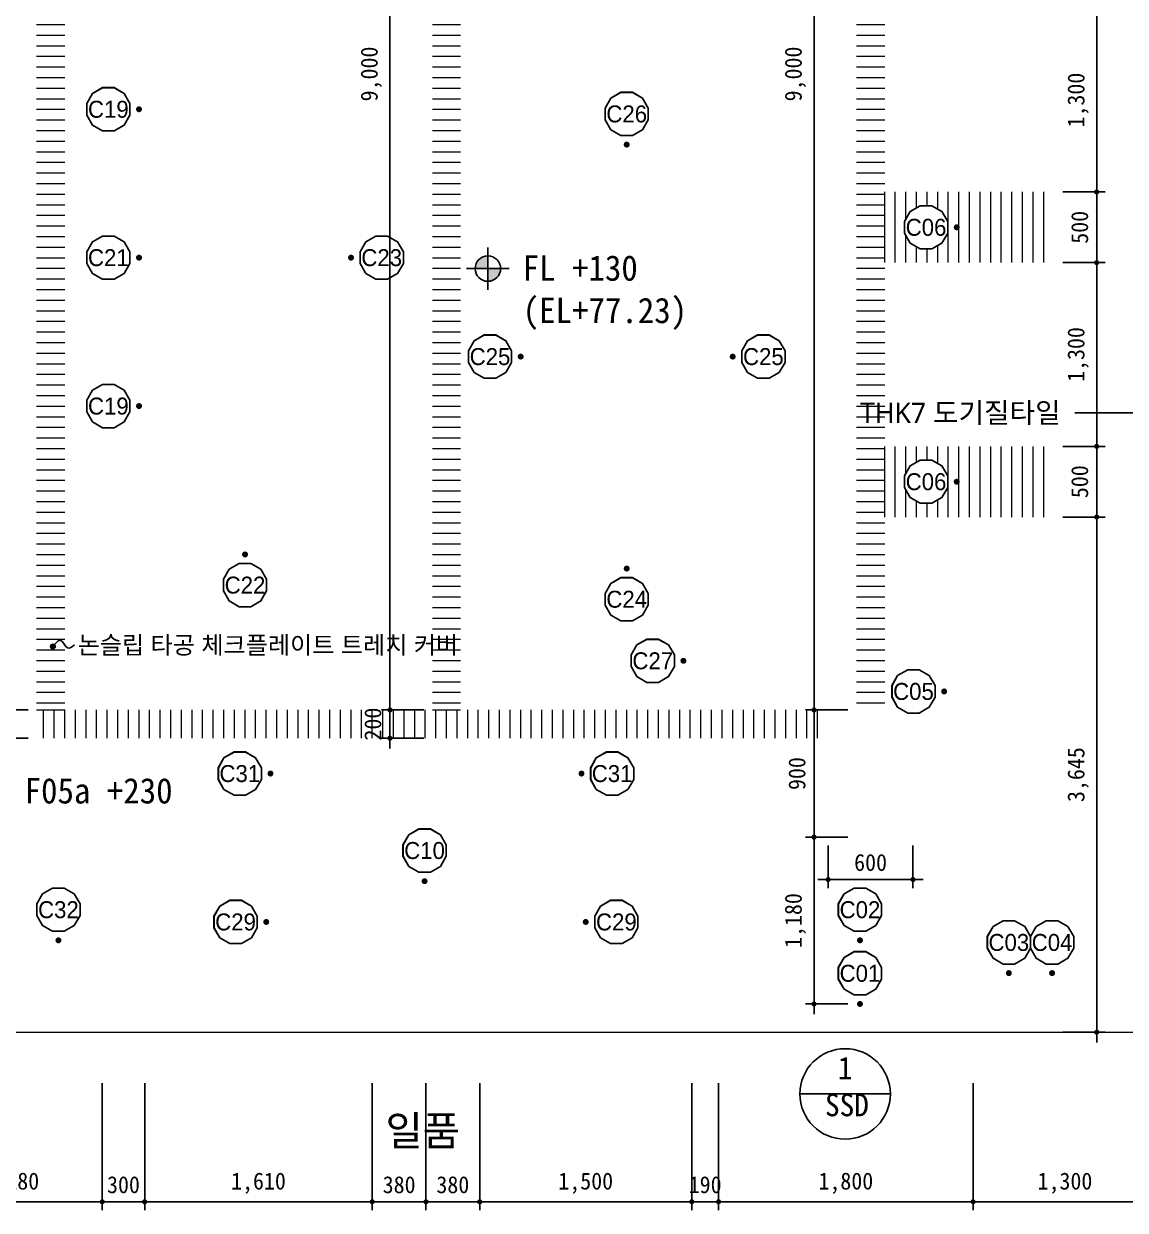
# Model space of a CAD drawing. Header units: millimetres. Extents: x 44458437 to 44690236, y -875268 to -822803.
# Drawn here: x 44480771 to 44488564, y -841993 to -833598 of the extents above; entities that cross this region are included whole.
import ezdxf
from ezdxf.enums import TextEntityAlignment as Align

# ---------------------------------------------------------------- set-up
doc = ezdxf.new("R2010")
doc.units = ezdxf.units.MM
doc.header["$MEASUREMENT"] = 0
doc.linetypes.add('CEN', pattern=[62, 60, -1, 0, -1])
doc.layers.get('0').update_dxf_attribs({"linetype": 'CONTINUOUS'})
for name, color, linetype in [('0~kitchen 1', 30, 'CONTINUOUS'), ('0~Kitchen No', 3, 'CONTINUOUS'), ('0~Kitchen No-1', 3, 'CONTINUOUS'), ('AA-SYMB', 1, 'CONTINUOUS')]:
    doc.layers.add(name, color=color, linetype=linetype)
for name, color, linetype, lineweight in [('A-AXIS-LINE', 1, 'CEN', 15), ('A-DIMS', 7, 'CONTINUOUS', 25), ('A-ELEV-LIN3', 8, 'CONTINUOUS', 18), ('A-MKXS-LEAD', 7, 'CONTINUOUS', 25), ('A-MKXS-TEXT1', 3, 'CONTINUOUS', 25), ('A-MKXX-NAME', 3, 'CONTINUOUS', 25), ('A-MKXX-SYMB', 7, 'CONTINUOUS', 25), ('A-XXXX-SYMB', 7, 'CONTINUOUS', 25), ('A-XXXX-TXT2', 3, 'CONTINUOUS', 25)]:
    doc.layers.add(name, color=color, linetype=linetype, lineweight=lineweight)
doc.styles.add('HY울릉도L', font='H2GTRE.TTF')
doc.styles.add('L', font='H2GTRM.TTF')
doc.styles.add('돋움', font='')
doc.styles.add('돋움체', font='')
doc.styles.add('돋음', font='')
doc.styles.add('맑은 고딕', font='H2GTRE.TTF')
doc.styles.add('맑은고딕', font='malgun.ttf')
doc.styles.get('돋움').set_extended_font_data('DotumChe')
doc.styles.get('돋움체').set_extended_font_data('DotumChe')
doc.styles.get('돋음').set_extended_font_data('Dotum')
doc.dimstyles.new('CDIM', dxfattribs={"dimtxt": 2, "dimasz": 0.6, "dimexe": 1, "dimexo": 1, "dimgap": 1, "dimtad": 1, "dimdec": 0, "dimrnd": 0.5, "dimzin": 0, "dimdsep": 32, "dimlunit": 6, "dimtxsty": 'HY울릉도L', "dimblk1": '_CIDOT', "dimblk2": '_CIDOT', "dimsah": 1, "dimcen": 4.5, "dimclrd": 2, "dimclre": 2, "dimclrt": 7, "dimadec": 0, "dimazin": 0, "dimtfac": 1, "dimtdec": 0, "dimtix": 1, "dimtmove": 2, "dimatfit": 1, "dimldrblk": '_CIDOT', "dimfxl": 1, "dimtolj": 1, "dimtzin": 0, "dimlwd": -1, "dimarcsym": 0})

# ---------------------------------------------------------------- blocks, each defined once
blk = doc.blocks.new('A$C436169CA')
blk.add_wipeout([(98.6, 254), (39.9, 220.1), (6, 161.4), (6, 93.6), (39.9, 34.9), (98.6, 1), (166.4, 1), (225.1, 34.9), (259, 93.6), (259, 161.4), (225.1, 220.1), (166.4, 254)]).dxf.layer = '0~Kitchen No-1'
at = {"layer": '0~Kitchen No-1'}
blk.add_lwpolyline([(98.4, 255), (39.2, 220.8), (5, 161.7), (5, 93.3), (39.2, 34.2), (98.4, 0), (166.7, 0), (225.9, 34.2), (260, 93.3), (260, 161.7), (225.9, 220.8), (166.7, 255)], close=True, dxfattribs=at)
at = {"layer": '0~Kitchen No', "style": 'L'}
blk.add_attdef('A00', text='', height=100, dxfattribs=at).set_placement((132.5, 127.5), align=Align.MIDDLE_CENTER)
blk = doc.blocks.new('_CIDOT')
at = {"color": 0, "linetype": 'ByBlock'}
blk.add_line((2, 0), (-1, 0), dxfattribs=at)
at = {"color": 0, "linetype": 'ByBlock', "const_width": 0.5}
blk.add_lwpolyline([(-0.25, 0, 1), (0.25, 0, 1)], format="xyb", close=True, dxfattribs=at)
blk = doc.blocks.new('*D24')
at = {"layer": 'A-DIMS', "lineweight": -2, "transparency": 16777216}
for p, q in [((44483236.8, -841093.1), (44483236.8, -841993.1)), ((44483616.8, -841093.1), (44483616.8, -841993.1))]:
    blk.add_line(p, q, dxfattribs=at)
at = {"layer": 'A-DIMS', "transparency": 16777216}
blk.add_line((44483580.8, -841933.1), (44483272.8, -841933.1), dxfattribs=at)
at = {"layer": 'A-DIMS', "transparency": 16777216, "xscale": 36, "yscale": 36, "zscale": 36, "rotation": 180}
blk.add_blockref('_CIDOT', (44483236.8, -841933.1), dxfattribs=at)
at = {"layer": 'A-DIMS', "transparency": 16777216, "xscale": 36, "yscale": 36, "zscale": 36}
blk.add_blockref('_CIDOT', (44483616.8, -841933.1), dxfattribs=at)
at = {"layer": 'A-DIMS', "color": 3, "transparency": 16777216, "insert": (44483426.8, -841813), "char_height": 120, "attachment_point": 5, "style": '돋움체'}
blk.add_mtext('\\A1;380', dxfattribs=at)
blk = doc.blocks.new('*D25')
at = {"layer": 'A-DIMS', "lineweight": -2, "transparency": 16777216}
for p, q in [((44483996.8, -841093.1), (44483996.8, -841993.1)), ((44485496.8, -841093.1), (44485496.8, -841993.1))]:
    blk.add_line(p, q, dxfattribs=at)
at = {"layer": 'A-DIMS', "transparency": 16777216}
blk.add_line((44484032.8, -841933.1), (44485460.8, -841933.1), dxfattribs=at)
at = {"layer": 'A-DIMS', "transparency": 16777216, "xscale": 36, "yscale": 36, "zscale": 36, "rotation": 180}
blk.add_blockref('_CIDOT', (44483996.8, -841933.1), dxfattribs=at)
at = {"layer": 'A-DIMS', "transparency": 16777216, "xscale": 36, "yscale": 36, "zscale": 36}
blk.add_blockref('_CIDOT', (44485496.8, -841933.1), dxfattribs=at)
at = {"layer": 'A-DIMS', "color": 3, "transparency": 16777216, "insert": (44484746.8, -841801.7), "char_height": 120, "attachment_point": 5, "style": '돋움체'}
blk.add_mtext('\\A1;1,500', dxfattribs=at)
blk = doc.blocks.new('*D26')
at = {"layer": 'A-DIMS', "lineweight": -2, "transparency": 16777216}
for p, q in [((44481626.8, -841093.1), (44481626.8, -841993.1)), ((44483236.8, -841093.1), (44483236.8, -841993.1))]:
    blk.add_line(p, q, dxfattribs=at)
at = {"layer": 'A-DIMS', "transparency": 16777216}
blk.add_line((44483200.8, -841933.1), (44481662.8, -841933.1), dxfattribs=at)
at = {"layer": 'A-DIMS', "transparency": 16777216, "xscale": 36, "yscale": 36, "zscale": 36, "rotation": 180}
blk.add_blockref('_CIDOT', (44481626.8, -841933.1), dxfattribs=at)
at = {"layer": 'A-DIMS', "transparency": 16777216, "xscale": 36, "yscale": 36, "zscale": 36}
blk.add_blockref('_CIDOT', (44483236.8, -841933.1), dxfattribs=at)
at = {"layer": 'A-DIMS', "color": 3, "transparency": 16777216, "insert": (44482431.8, -841801.7), "char_height": 120, "attachment_point": 5, "style": '돋움체'}
blk.add_mtext('\\A1;1,610', dxfattribs=at)
blk = doc.blocks.new('*D29')
at = {"layer": 'A-DIMS', "lineweight": -2, "transparency": 16777216}
for p, q in [((44485496.8, -841093.1), (44485496.8, -841993.1)), ((44485686.8, -841093.1), (44485686.8, -841993.1))]:
    blk.add_line(p, q, dxfattribs=at)
at = {"layer": 'A-DIMS', "transparency": 16777216}
for p, q in [((44485460.8, -841933.1), (44485424.8, -841933.1)), ((44485686.8, -841933.1), (44485496.8, -841933.1)), ((44485722.8, -841933.1), (44485758.8, -841933.1))]:
    blk.add_line(p, q, dxfattribs=at)
at = {"layer": 'A-DIMS', "transparency": 16777216, "xscale": 36, "yscale": 36, "zscale": 36}
blk.add_blockref('_CIDOT', (44485496.8, -841933.1), dxfattribs=at)
at = {"layer": 'A-DIMS', "transparency": 16777216, "xscale": 36, "yscale": 36, "zscale": 36, "rotation": 180}
blk.add_blockref('_CIDOT', (44485686.8, -841933.1), dxfattribs=at)
at = {"layer": 'A-DIMS', "color": 3, "transparency": 16777216, "insert": (44485591.8, -841813), "char_height": 120, "attachment_point": 5, "style": '돋움체'}
blk.add_mtext('\\A1;190', dxfattribs=at)
blk = doc.blocks.new('*D30')
at = {"layer": 'A-DIMS', "lineweight": -2, "transparency": 16777216}
for p, q in [((44485686.8, -841093.1), (44485686.8, -841993.1)), ((44487486.8, -841093.1), (44487486.8, -841993.1))]:
    blk.add_line(p, q, dxfattribs=at)
at = {"layer": 'A-DIMS', "transparency": 16777216}
blk.add_line((44485722.8, -841933.1), (44487450.8, -841933.1), dxfattribs=at)
at = {"layer": 'A-DIMS', "transparency": 16777216, "xscale": 36, "yscale": 36, "zscale": 36, "rotation": 180}
blk.add_blockref('_CIDOT', (44485686.8, -841933.1), dxfattribs=at)
at = {"layer": 'A-DIMS', "transparency": 16777216, "xscale": 36, "yscale": 36, "zscale": 36}
blk.add_blockref('_CIDOT', (44487486.8, -841933.1), dxfattribs=at)
at = {"layer": 'A-DIMS', "color": 3, "transparency": 16777216, "insert": (44486586.8, -841801.7), "char_height": 120, "attachment_point": 5, "style": '돋움체'}
blk.add_mtext('\\A1;1,800', dxfattribs=at)
blk = doc.blocks.new('*D31')
at = {"layer": 'A-DIMS', "lineweight": -2, "transparency": 16777216}
for p, q in [((44487486.8, -841093.1), (44487486.8, -841993.1)), ((44488786.8, -841093.1), (44488786.8, -841993.1))]:
    blk.add_line(p, q, dxfattribs=at)
at = {"layer": 'A-DIMS', "transparency": 16777216}
blk.add_line((44488750.8, -841933.1), (44487522.8, -841933.1), dxfattribs=at)
at = {"layer": 'A-DIMS', "transparency": 16777216, "xscale": 36, "yscale": 36, "zscale": 36, "rotation": 180}
blk.add_blockref('_CIDOT', (44487486.8, -841933.1), dxfattribs=at)
at = {"layer": 'A-DIMS', "transparency": 16777216, "xscale": 36, "yscale": 36, "zscale": 36}
blk.add_blockref('_CIDOT', (44488786.8, -841933.1), dxfattribs=at)
at = {"layer": 'A-DIMS', "color": 3, "transparency": 16777216, "insert": (44488136.8, -841801.7), "char_height": 120, "attachment_point": 5, "style": '돋움체'}
blk.add_mtext('\\A1;1,300', dxfattribs=at)
blk = doc.blocks.new('*D33')
at = {"layer": 'A-DIMS', "lineweight": -2, "transparency": 16777216}
for p, q in [((44481326.8, -841093.1), (44481326.8, -841993.1)), ((44481626.8, -841093.1), (44481626.8, -841993.1))]:
    blk.add_line(p, q, dxfattribs=at)
at = {"layer": 'A-DIMS', "transparency": 16777216}
for p, q in [((44481290.8, -841933.1), (44481254.8, -841933.1)), ((44481326.8, -841933.1), (44481626.8, -841933.1)), ((44481662.8, -841933.1), (44481698.8, -841933.1))]:
    blk.add_line(p, q, dxfattribs=at)
at = {"layer": 'A-DIMS', "transparency": 16777216, "xscale": 36, "yscale": 36, "zscale": 36}
blk.add_blockref('_CIDOT', (44481326.8, -841933.1), dxfattribs=at)
at = {"layer": 'A-DIMS', "transparency": 16777216, "xscale": 36, "yscale": 36, "zscale": 36, "rotation": 180}
blk.add_blockref('_CIDOT', (44481626.8, -841933.1), dxfattribs=at)
at = {"layer": 'A-DIMS', "color": 3, "transparency": 16777216, "insert": (44481476.8, -841813), "char_height": 120, "attachment_point": 5, "style": '돋움체'}
blk.add_mtext('\\A1;300', dxfattribs=at)
blk = doc.blocks.new('*D34')
at = {"layer": 'A-DIMS', "lineweight": -2, "transparency": 16777216}
for p, q in [((44480046.8, -841093.1), (44480046.8, -841993.1)), ((44481326.8, -841093.1), (44481326.8, -841993.1))]:
    blk.add_line(p, q, dxfattribs=at)
at = {"layer": 'A-DIMS', "transparency": 16777216}
blk.add_line((44481290.8, -841933.1), (44480082.8, -841933.1), dxfattribs=at)
at = {"layer": 'A-DIMS', "transparency": 16777216, "xscale": 36, "yscale": 36, "zscale": 36, "rotation": 180}
blk.add_blockref('_CIDOT', (44480046.8, -841933.1), dxfattribs=at)
at = {"layer": 'A-DIMS', "transparency": 16777216, "xscale": 36, "yscale": 36, "zscale": 36}
blk.add_blockref('_CIDOT', (44481326.8, -841933.1), dxfattribs=at)
at = {"layer": 'A-DIMS', "color": 3, "transparency": 16777216, "insert": (44480686.8, -841801.7), "char_height": 120, "attachment_point": 5, "style": '돋움체'}
blk.add_mtext('\\A1;1,280', dxfattribs=at)
blk = doc.blocks.new('*D43')
at = {"layer": 'A-DIMS', "lineweight": -2, "transparency": 16777216}
for p, q in [((44483616.8, -841093.1), (44483616.8, -841993.1)), ((44483996.8, -841093.1), (44483996.8, -841993.1))]:
    blk.add_line(p, q, dxfattribs=at)
at = {"layer": 'A-DIMS', "transparency": 16777216}
blk.add_line((44483652.8, -841933.1), (44483960.8, -841933.1), dxfattribs=at)
at = {"layer": 'A-DIMS', "transparency": 16777216, "xscale": 36, "yscale": 36, "zscale": 36, "rotation": 180}
blk.add_blockref('_CIDOT', (44483616.8, -841933.1), dxfattribs=at)
at = {"layer": 'A-DIMS', "transparency": 16777216, "xscale": 36, "yscale": 36, "zscale": 36}
blk.add_blockref('_CIDOT', (44483996.8, -841933.1), dxfattribs=at)
at = {"layer": 'A-DIMS', "color": 3, "transparency": 16777216, "insert": (44483806.8, -841813), "char_height": 120, "attachment_point": 5, "style": '돋움체'}
blk.add_mtext('\\A1;380', dxfattribs=at)
blk = doc.blocks.new('*D57')
at = {"layer": 'A-DIMS', "lineweight": -2, "transparency": 16777216}
for p, q in [((44483601.8, -829453.1), (44483301.8, -829453.1)), ((44483601.8, -838453.1), (44483301.8, -838453.1))]:
    blk.add_line(p, q, dxfattribs=at)
at = {"layer": 'A-DIMS', "transparency": 16777216}
blk.add_line((44483361.8, -838417.1), (44483361.8, -829489.1), dxfattribs=at)
at = {"layer": 'A-DIMS', "transparency": 16777216, "xscale": 36, "yscale": 36, "zscale": 36}
for p, rotation in [((44483361.8, -829453.1), 90), ((44483361.8, -838453.1), 270)]:
    blk.add_blockref('_CIDOT', p, dxfattribs=dict(at, rotation=rotation))
at = {"layer": 'A-DIMS', "color": 3, "transparency": 16777216, "insert": (44483230.3, -833953.1), "char_height": 120, "attachment_point": 5, "rotation": 90, "style": '돋움체'}
blk.add_mtext('\\A1;9,000', dxfattribs=at)
blk = doc.blocks.new('*D58')
at = {"layer": 'A-DIMS', "transparency": 16777216}
for p, q in [((44483361.8, -838417.1), (44483361.8, -838381.1)), ((44483361.8, -838453.1), (44483361.8, -838653.1)), ((44483361.8, -838689.1), (44483361.8, -838725.1))]:
    blk.add_line(p, q, dxfattribs=at)
at = {"layer": 'A-DIMS', "lineweight": -2, "transparency": 16777216}
for p, q in [((44483601.8, -838453.1), (44483301.8, -838453.1)), ((44483601.8, -838653.1), (44483301.8, -838653.1))]:
    blk.add_line(p, q, dxfattribs=at)
at = {"layer": 'A-DIMS', "transparency": 16777216, "xscale": 36, "yscale": 36, "zscale": 36}
for p, rotation in [((44483361.8, -838453.1), 270), ((44483361.8, -838653.1), 90)]:
    blk.add_blockref('_CIDOT', p, dxfattribs=dict(at, rotation=rotation))
at = {"layer": 'A-DIMS', "color": 3, "transparency": 16777216, "insert": (44483241.7, -838553.1), "char_height": 120, "attachment_point": 5, "rotation": 90, "style": '돋움체'}
blk.add_mtext('\\A1;200', dxfattribs=at)
blk = doc.blocks.new('*D59')
at = {"layer": 'A-DIMS', "lineweight": -2, "transparency": 16777216}
for p, q in [((44480801.8, -829453.1), (44480501.8, -829453.1)), ((44480801.8, -838453.1), (44480501.8, -838453.1))]:
    blk.add_line(p, q, dxfattribs=at)
at = {"layer": 'A-DIMS', "transparency": 16777216}
blk.add_line((44480561.8, -838417.1), (44480561.8, -829489.1), dxfattribs=at)
at = {"layer": 'A-DIMS', "transparency": 16777216, "xscale": 36, "yscale": 36, "zscale": 36}
for p, rotation in [((44480561.8, -829453.1), 90), ((44480561.8, -838453.1), 270)]:
    blk.add_blockref('_CIDOT', p, dxfattribs=dict(at, rotation=rotation))
at = {"layer": 'A-DIMS', "color": 3, "transparency": 16777216, "insert": (44480430.3, -833953.1), "char_height": 120, "attachment_point": 5, "rotation": 90, "style": '돋움체'}
blk.add_mtext('\\A1;9,000', dxfattribs=at)
blk = doc.blocks.new('*D60')
at = {"layer": 'A-DIMS', "lineweight": -2, "transparency": 16777216}
for p, q in [((44486601.8, -829453.1), (44486301.8, -829453.1)), ((44486601.8, -838453.1), (44486301.8, -838453.1))]:
    blk.add_line(p, q, dxfattribs=at)
at = {"layer": 'A-DIMS', "transparency": 16777216}
blk.add_line((44486361.8, -838417.1), (44486361.8, -829489.1), dxfattribs=at)
at = {"layer": 'A-DIMS', "transparency": 16777216, "xscale": 36, "yscale": 36, "zscale": 36}
for p, rotation in [((44486361.8, -829453.1), 90), ((44486361.8, -838453.1), 270)]:
    blk.add_blockref('_CIDOT', p, dxfattribs=dict(at, rotation=rotation))
at = {"layer": 'A-DIMS', "color": 3, "transparency": 16777216, "insert": (44486230.3, -833953.1), "char_height": 120, "attachment_point": 5, "rotation": 90, "style": '돋움체'}
blk.add_mtext('\\A1;9,000', dxfattribs=at)
blk = doc.blocks.new('*D61')
at = {"layer": 'A-DIMS', "transparency": 16777216}
for p, q in [((44480561.8, -838417.1), (44480561.8, -838381.1)), ((44480561.8, -838453.1), (44480561.8, -838653.1)), ((44480561.8, -838689.1), (44480561.8, -838725.1))]:
    blk.add_line(p, q, dxfattribs=at)
at = {"layer": 'A-DIMS', "lineweight": -2, "transparency": 16777216}
for p, q in [((44480801.8, -838453.1), (44480501.8, -838453.1)), ((44480801.8, -838653.1), (44480501.8, -838653.1))]:
    blk.add_line(p, q, dxfattribs=at)
at = {"layer": 'A-DIMS', "transparency": 16777216, "xscale": 36, "yscale": 36, "zscale": 36}
for p, rotation in [((44480561.8, -838453.1), 270), ((44480561.8, -838653.1), 90)]:
    blk.add_blockref('_CIDOT', p, dxfattribs=dict(at, rotation=rotation))
at = {"layer": 'A-DIMS', "color": 3, "transparency": 16777216, "insert": (44480441.7, -838553.1), "char_height": 120, "attachment_point": 5, "rotation": 90, "style": '돋움체'}
blk.add_mtext('\\A1;200', dxfattribs=at)
blk = doc.blocks.new('*D62')
at = {"layer": 'A-DIMS', "lineweight": -2, "transparency": 16777216}
for p, q in [((44486601.8, -838453.1), (44486301.8, -838453.1)), ((44486601.8, -839353.1), (44486301.8, -839353.1))]:
    blk.add_line(p, q, dxfattribs=at)
at = {"layer": 'A-DIMS', "transparency": 16777216}
blk.add_line((44486361.8, -838489.1), (44486361.8, -839317.1), dxfattribs=at)
at = {"layer": 'A-DIMS', "transparency": 16777216, "xscale": 36, "yscale": 36, "zscale": 36}
for p, rotation in [((44486361.8, -838453.1), 90), ((44486361.8, -839353.1), 270)]:
    blk.add_blockref('_CIDOT', p, dxfattribs=dict(at, rotation=rotation))
at = {"layer": 'A-DIMS', "color": 3, "transparency": 16777216, "insert": (44486241.7, -838903.1), "char_height": 120, "attachment_point": 5, "rotation": 90, "style": '돋움체'}
blk.add_mtext('\\A1;900', dxfattribs=at)
blk = doc.blocks.new('*D63')
at = {"layer": 'A-DIMS', "lineweight": -2, "transparency": 16777216}
for p, q in [((44486461.8, -839413.1), (44486461.8, -839713.1)), ((44487061.8, -839413.1), (44487061.8, -839713.1))]:
    blk.add_line(p, q, dxfattribs=at)
at = {"layer": 'A-DIMS', "transparency": 16777216}
blk.add_line((44486497.8, -839653.1), (44487025.8, -839653.1), dxfattribs=at)
at = {"layer": 'A-DIMS', "transparency": 16777216, "xscale": 36, "yscale": 36, "zscale": 36, "rotation": 180}
blk.add_blockref('_CIDOT', (44486461.8, -839653.1), dxfattribs=at)
at = {"layer": 'A-DIMS', "transparency": 16777216, "xscale": 36, "yscale": 36, "zscale": 36}
blk.add_blockref('_CIDOT', (44487061.8, -839653.1), dxfattribs=at)
at = {"layer": 'A-DIMS', "color": 3, "transparency": 16777216, "insert": (44486761.8, -839533), "char_height": 120, "attachment_point": 5, "style": '돋움체'}
blk.add_mtext('\\A1;600', dxfattribs=at)
blk = doc.blocks.new('*D69')
at = {"layer": 'A-DIMS', "lineweight": -2, "transparency": 16777216}
for p, q in [((44486601.8, -839353.1), (44486301.8, -839353.1)), ((44486601.8, -840533.1), (44486301.8, -840533.1))]:
    blk.add_line(p, q, dxfattribs=at)
at = {"layer": 'A-DIMS', "transparency": 16777216}
blk.add_line((44486361.8, -840497.1), (44486361.8, -839389.1), dxfattribs=at)
at = {"layer": 'A-DIMS', "transparency": 16777216, "xscale": 36, "yscale": 36, "zscale": 36}
for p, rotation in [((44486361.8, -839353.1), 90), ((44486361.8, -840533.1), 270)]:
    blk.add_blockref('_CIDOT', p, dxfattribs=dict(at, rotation=rotation))
at = {"layer": 'A-DIMS', "color": 3, "transparency": 16777216, "insert": (44486230.3, -839943.1), "char_height": 120, "attachment_point": 5, "rotation": 90, "style": '돋움체'}
blk.add_mtext('\\A1;1,180', dxfattribs=at)
blk = doc.blocks.new('*D71')
at = {"layer": 'A-DIMS', "lineweight": -2, "transparency": 16777216}
for p, q in [((44488121.8, -836588), (44488421.8, -836588)), ((44488121.8, -837088), (44488421.8, -837088))]:
    blk.add_line(p, q, dxfattribs=at)
at = {"layer": 'A-DIMS', "transparency": 16777216}
blk.add_line((44488361.8, -837052), (44488361.8, -836624), dxfattribs=at)
at = {"layer": 'A-DIMS', "transparency": 16777216, "xscale": 36, "yscale": 36, "zscale": 36}
for p, rotation in [((44488361.8, -836588), 90), ((44488361.8, -837088), 270)]:
    blk.add_blockref('_CIDOT', p, dxfattribs=dict(at, rotation=rotation))
at = {"layer": 'A-DIMS', "color": 3, "transparency": 16777216, "insert": (44488241.7, -836838), "char_height": 120, "attachment_point": 5, "rotation": 90, "style": '돋움체'}
blk.add_mtext('\\A1;500', dxfattribs=at)
blk = doc.blocks.new('*D72')
at = {"layer": 'A-DIMS', "lineweight": -2, "transparency": 16777216}
for p, q in [((44488121.8, -835288), (44488421.8, -835288)), ((44488121.8, -836588), (44488421.8, -836588))]:
    blk.add_line(p, q, dxfattribs=at)
at = {"layer": 'A-DIMS', "transparency": 16777216}
blk.add_line((44488361.8, -835324), (44488361.8, -836552), dxfattribs=at)
at = {"layer": 'A-DIMS', "transparency": 16777216, "xscale": 36, "yscale": 36, "zscale": 36}
for p, rotation in [((44488361.8, -835288), 90), ((44488361.8, -836588), 270)]:
    blk.add_blockref('_CIDOT', p, dxfattribs=dict(at, rotation=rotation))
at = {"layer": 'A-DIMS', "color": 3, "transparency": 16777216, "insert": (44488230.3, -835938), "char_height": 120, "attachment_point": 5, "rotation": 90, "style": '돋움체'}
blk.add_mtext('\\A1;1,300', dxfattribs=at)
blk = doc.blocks.new('*D73')
at = {"layer": 'A-DIMS', "lineweight": -2, "transparency": 16777216}
for p, q in [((44488121.8, -834788), (44488421.8, -834788)), ((44488121.8, -835288), (44488421.8, -835288))]:
    blk.add_line(p, q, dxfattribs=at)
at = {"layer": 'A-DIMS', "transparency": 16777216}
blk.add_line((44488361.8, -835252), (44488361.8, -834824), dxfattribs=at)
at = {"layer": 'A-DIMS', "transparency": 16777216, "xscale": 36, "yscale": 36, "zscale": 36}
for p, rotation in [((44488361.8, -834788), 90), ((44488361.8, -835288), 270)]:
    blk.add_blockref('_CIDOT', p, dxfattribs=dict(at, rotation=rotation))
at = {"layer": 'A-DIMS', "color": 3, "transparency": 16777216, "insert": (44488241.7, -835038), "char_height": 120, "attachment_point": 5, "rotation": 90, "style": '돋움체'}
blk.add_mtext('\\A1;500', dxfattribs=at)
blk = doc.blocks.new('*D74')
at = {"layer": 'A-DIMS', "lineweight": -2, "transparency": 16777216}
for p, q in [((44488121.8, -833488), (44488421.8, -833488)), ((44488121.8, -834788), (44488421.8, -834788))]:
    blk.add_line(p, q, dxfattribs=at)
at = {"layer": 'A-DIMS', "transparency": 16777216}
blk.add_line((44488361.8, -833524), (44488361.8, -834752), dxfattribs=at)
at = {"layer": 'A-DIMS', "transparency": 16777216, "xscale": 36, "yscale": 36, "zscale": 36}
for p, rotation in [((44488361.8, -833488), 90), ((44488361.8, -834788), 270)]:
    blk.add_blockref('_CIDOT', p, dxfattribs=dict(at, rotation=rotation))
at = {"layer": 'A-DIMS', "color": 3, "transparency": 16777216, "insert": (44488230.3, -834138), "char_height": 120, "attachment_point": 5, "rotation": 90, "style": '돋움체'}
blk.add_mtext('\\A1;1,300', dxfattribs=at)
blk = doc.blocks.new('*D79')
at = {"layer": 'A-DIMS', "lineweight": -2, "transparency": 16777216}
for p, q in [((44488121.8, -837088), (44488421.8, -837088)), ((44488121.8, -840733.1), (44488421.8, -840733.1))]:
    blk.add_line(p, q, dxfattribs=at)
at = {"layer": 'A-DIMS', "transparency": 16777216}
blk.add_line((44488361.8, -837124), (44488361.8, -840697.1), dxfattribs=at)
at = {"layer": 'A-DIMS', "transparency": 16777216, "xscale": 36, "yscale": 36, "zscale": 36}
for p, rotation in [((44488361.8, -837088), 90), ((44488361.8, -840733.1), 270)]:
    blk.add_blockref('_CIDOT', p, dxfattribs=dict(at, rotation=rotation))
at = {"layer": 'A-DIMS', "color": 3, "transparency": 16777216, "insert": (44488230.3, -838910.5), "char_height": 120, "attachment_point": 5, "rotation": 90, "style": '돋움체'}
blk.add_mtext('\\A1;3,645', dxfattribs=at)
blk = doc.blocks.new('WINSYMBOL-flat-1')
at = {"layer": 'AA-SYMB', "color": 3}
blk.add_line((-1440, 0), (1440, 0), dxfattribs=at)
blk.add_circle((0, 0), 1440, dxfattribs=at)
at = {"layer": 'AA-SYMB', "style": '돋음'}
blk.add_attdef('0', text='', height=720, dxfattribs=at).set_placement((0, 246), align=Align.CENTER)
at = {"layer": 'AA-SYMB', "style": '돋음', "width": 0.95}
blk.add_attdef('FSD', text='', height=720, dxfattribs=at).set_placement((59, -927), align=Align.CENTER)

msp = doc.modelspace()

# ---------------------------------------------------------------- hatches: boundary and pattern name
at = {"layer": 'A-ELEV-LIN3'}
h = msp.add_hatch(dxfattribs=at)
h.set_pattern_fill('ANSI31', color=256, scale=600, angle=315)
h.set_pattern_definition([(0, (44480861.77, -838253.124), (2e-14, 75), [])])
h.paths.add_polyline_path([(44481061.8, -829453.1), (44480861.8, -829453.1), (44480861.8, -838453.1), (44481061.8, -838453.1)])
h = msp.add_hatch(dxfattribs=at)
h.set_pattern_fill('ANSI31', color=256, scale=600, angle=315)
h.set_pattern_definition([(0, (44483661.77, -838253.124), (2e-14, 75), [])])
h.paths.add_polyline_path([(44483861.8, -829453.1), (44483661.8, -829453.1), (44483661.8, -838453.1), (44483861.8, -838453.1)])
h = msp.add_hatch(dxfattribs=at)
h.set_pattern_fill('ANSI31', color=256, scale=600, angle=315)
h.set_pattern_definition([(0, (44486661.77, -838253.124), (2e-14, 75), [])])
h.paths.add_polyline_path([(44486861.8, -829453.1), (44486661.8, -829453.1), (44486661.8, -838453.1), (44486861.8, -838453.1)])
h = msp.add_hatch(dxfattribs=at)
h.set_pattern_fill('ANSI31', color=256, scale=600, angle=225)
h.set_pattern_definition([(270, (45295061.77, 43628519.08), (75, -4e-14), [])])
h.paths.add_polyline_path([(44488061.8, -834788), (44488061.8, -835288), (44486861.8, -835288), (44486861.8, -834788)])
h = msp.add_hatch(dxfattribs=at)
h.set_pattern_fill('ANSI31', color=256, scale=600, angle=225)
h.set_pattern_definition([(270, (45295061.77, 43626719.08), (75, -4e-14), [])])
h.paths.add_polyline_path([(44488061.8, -836588), (44488061.8, -837088), (44486861.8, -837088), (44486861.8, -836588)])
h = msp.add_hatch(dxfattribs=at)
h.set_pattern_fill('ANSI31', color=256, scale=600, angle=45)
h.set_pattern_definition([(90, (44483761.77, -835354.6), (-75, 1e-14), [])])
h.paths.add_polyline_path([(44486461.8, -838653.1), (44480861.8, -838653.1), (44480861.8, -838453.1), (44486461.8, -838453.1)])
at = {"layer": 'A-MKXX-SYMB'}
h = msp.add_hatch(color=256, dxfattribs=at)
h.dxf.hatch_style = 1
edge = h.paths.add_edge_path()
edge.add_arc((44480977.4, -838004.9), 16.7, 0, 360)
at = {"layer": 'A-XXXX-SYMB'}
h = msp.add_hatch(color=256, dxfattribs=at)
h.paths.add_polyline_path([(44484054.6, -835240.1, 0.414214), (44483964.6, -835330.1), (44484054.6, -835330.1)])
h.paths.add_polyline_path([(44484144.6, -835330.1), (44484054.6, -835330.1), (44484054.6, -835420.1, 0.414214)])

# ---------------------------------------------------------------- linework, layer by layer
at = {"layer": '0~Kitchen No-1'}
for points in [[(44481576.3, -834202.7, 0, 0, 0), (44481576.3, -834202.7, 21, 21, 1), (44481597.2, -834202.7, 21, 21, 1), (44481576.3, -834202.7, 0.000419, 0.000419, 0), (44481522.9, -834202.7, 0.000419, 0.000419, 0)], [(44485036.8, -834442.2, 0, 0, 0), (44485036.8, -834442.2, 21, 21, 1), (44485036.8, -834463.2, 21, 21, 1), (44485036.8, -834442.2, 0.000419, 0.000419, 0), (44485036.8, -834388.8, 0.000419, 0.000419, 0)], [(44487360.7, -835038, 0, 0, 0), (44487360.7, -835038, 21, 21, 1), (44487381.6, -835038, 21, 21, 1), (44487360.7, -835038, 0.000419, 0.000419, 0), (44487307.3, -835038, 0.000419, 0.000419, 0)], [(44481576.3, -835252.7, 0, 0, 0), (44481576.3, -835252.7, 21, 21, 1), (44481597.2, -835252.7, 21, 21, 1), (44481576.3, -835252.7, 0.000419, 0.000419, 0), (44481522.9, -835252.7, 0.000419, 0.000419, 0)], [(44483097.2, -835252.7, 0, 0, 0), (44483097.2, -835252.7, 21, 21, 1), (44483076.3, -835252.7, 21, 21, 1), (44483097.2, -835252.7, 0.000419, 0.000419, 0), (44483150.6, -835252.7, 0.000419, 0.000419, 0)], [(44484276.3, -835952.7, 0, 0, 0), (44484276.3, -835952.7, 21, 21, 1), (44484297.2, -835952.7, 21, 21, 1), (44484276.3, -835952.7, 0.000419, 0.000419, 0), (44484222.9, -835952.7, 0.000419, 0.000419, 0)], [(44485797.2, -835952.7, 0, 0, 0), (44485797.2, -835952.7, 21, 21, 1), (44485776.3, -835952.7, 21, 21, 1), (44485797.2, -835952.7, 0.000419, 0.000419, 0), (44485850.6, -835952.7, 0.000419, 0.000419, 0)], [(44481576.3, -836302.7, 0, 0, 0), (44481576.3, -836302.7, 21, 21, 1), (44481597.2, -836302.7, 21, 21, 1), (44481576.3, -836302.7, 0.000419, 0.000419, 0), (44481522.9, -836302.7, 0.000419, 0.000419, 0)], [(44487360.7, -836838, 0, 0, 0), (44487360.7, -836838, 21, 21, 1), (44487381.6, -836838, 21, 21, 1), (44487360.7, -836838, 0.000419, 0.000419, 0), (44487307.3, -836838, 0.000419, 0.000419, 0)], [(44482336.8, -837363.2, 0, 0, 0), (44482336.8, -837363.2, 21, 21, -1), (44482336.8, -837342.2, 21, 21, -1), (44482336.8, -837363.2, 0.000419, 0.000419, 0), (44482336.8, -837416.6, 0.000419, 0.000419, 0)], [(44485036.8, -837463.2, 0, 0, 0), (44485036.8, -837463.2, 21, 21, 1), (44485036.8, -837442.2, 21, 21, 1), (44485036.8, -837463.2, 0.000419, 0.000419, 0), (44485036.8, -837516.6, 0.000419, 0.000419, 0)], [(44485427.6, -838105.2, 0, 0, 0), (44485427.6, -838105.2, 21, 21, 1), (44485448.5, -838105.2, 21, 21, 1), (44485427.6, -838105.2, 0.000419, 0.000419, 0), (44485374.2, -838105.2, 0.000419, 0.000419, 0)], [(44487271.7, -838322, 0, 0, 0), (44487271.7, -838322, 21, 21, 1), (44487292.7, -838322, 21, 21, 1), (44487271.7, -838322, 0.000419, 0.000419, 0), (44487218.3, -838322, 0.000419, 0.000419, 0)], [(44482506.3, -838903.1, 0, 0, 0), (44482506.3, -838903.1, 21, 21, 1), (44482527.2, -838903.1, 21, 21, 1), (44482506.3, -838903.1, 0.000419, 0.000419, 0), (44482452.9, -838903.1, 0.000419, 0.000419, 0)], [(44484727.2, -838903.1, 0, 0, 0), (44484727.2, -838903.1, 21, 21, 1), (44484706.3, -838903.1, 21, 21, 1), (44484727.2, -838903.1, 0.000419, 0.000419, 0), (44484780.6, -838903.1, 0.000419, 0.000419, 0)], [(44483606.7, -839654, 0, 0, 0), (44483606.7, -839654, 21, 21, 1), (44483606.7, -839675, 21, 21, 1), (44483606.7, -839654, 0.000419, 0.000419, 0), (44483606.7, -839600.6, 0.000419, 0.000419, 0)], [(44482476.3, -839953.1, 0, 0, 0), (44482476.3, -839953.1, 21, 21, 1), (44482497.2, -839953.1, 21, 21, 1), (44482476.3, -839953.1, 0.000419, 0.000419, 0), (44482422.9, -839953.1, 0.000419, 0.000419, 0)], [(44484757.2, -839953.1, 0, 0, 0), (44484757.2, -839953.1, 21, 21, 1), (44484736.3, -839953.1, 21, 21, 1), (44484757.2, -839953.1, 0.000419, 0.000419, 0), (44484810.6, -839953.1, 0.000419, 0.000419, 0)], [(44481016.8, -840072.6, 0, 0, 0), (44481016.8, -840072.6, 21, 21, 1), (44481016.8, -840093.6, 21, 21, 1), (44481016.8, -840072.6, 0.000419, 0.000419, 0), (44481016.8, -840019.3, 0.000419, 0.000419, 0)], [(44486686.8, -840072.6, 0, 0, 0), (44486686.8, -840072.6, 21, 21, 1), (44486686.8, -840093.6, 21, 21, 1), (44486686.8, -840072.6, 0.000419, 0.000419, 0), (44486686.8, -840019.3, 0.000419, 0.000419, 0)], [(44487740.1, -840304.4, 0, 0, 0), (44487740.1, -840304.4, 21, 21, 1), (44487740.1, -840325.4, 21, 21, 1), (44487740.1, -840304.4, 0.000419, 0.000419, 0), (44487740.1, -840251, 0.000419, 0.000419, 0)], [(44488045.8, -840304.4, 0, 0, 0), (44488045.8, -840304.4, 21, 21, 1), (44488045.8, -840325.4, 21, 21, 1), (44488045.8, -840304.4, 0.000419, 0.000419, 0), (44488045.8, -840251, 0.000419, 0.000419, 0)], [(44486686.8, -840522.6, 0, 0, 0), (44486686.8, -840522.6, 21, 21, 1), (44486686.8, -840543.6, 21, 21, 1), (44486686.8, -840522.6, 0.000419, 0.000419, 0), (44486686.8, -840469.3, 0.000419, 0.000419, 0)]]:
    msp.add_lwpolyline(points, format="xyseb", dxfattribs=at)
at = {"layer": 'A-AXIS-LINE'}
msp.add_line((44464166.8, -840733.1), (44488686.8, -840733.1), dxfattribs=at)
at = {"layer": 'A-ELEV-LIN3'}
for p, q in [((44480861.8, -838453.1), (44481061.8, -838453.1)), ((44483661.8, -838453.1), (44483861.8, -838453.1))]:
    msp.add_line(p, q, dxfattribs=at)
at = {"layer": 'A-MKXS-LEAD'}
msp.add_line((44488656.8, -836350), (44488206.8, -836350), dxfattribs=at)
at = {"layer": 'A-MKXX-SYMB'}
msp.add_circle((44480977.4, -838004.9), 16.7, dxfattribs=at)
msp.add_spline([(44480977.4, -838004.9), (44481034.3, -837960.8), (44481081.6, -838013.9), (44481130.9, -837993.3)], degree=3, dxfattribs=at)
at = {"layer": 'A-XXXX-SYMB'}
for p, q in [((44484054.6, -835180.1), (44484054.6, -835480.1)), ((44483904.6, -835330.1), (44484204.6, -835330.1))]:
    msp.add_line(p, q, dxfattribs=at)
msp.add_circle((44484054.6, -835330.1), 90, dxfattribs=at)

# ---------------------------------------------------------------- block references
ref = msp.add_blockref('WINSYMBOL-flat-1', (44486581.8, -841170), dxfattribs=dict(xscale=0.2222221985968038, yscale=0.2222221985968038, zscale=0.2222221985968038))
ref.add_attrib('0', '1', dxfattribs={"layer": 'AA-SYMB', "color": 3, "height": 160, "style": '돋움'}).set_placement((44486581.8, -841115.3), align=Align.BOTTOM_CENTER)
ref.add_attrib('FSD', 'SSD', dxfattribs={"layer": 'AA-SYMB', "color": 3, "height": 160, "style": '돋움'}).set_placement((44486594.8, -841376), align=Align.BOTTOM_CENTER)

# ---------------------------------------------------------------- texts
at = {"layer": 'A-MKXS-TEXT1', "style": '맑은고딕'}
msp.add_text('THK7 도기질타일', height=144, dxfattribs=at).set_placement((44488106.8, -836350), align=Align.MIDDLE_RIGHT)
at = {"layer": 'A-MKXX-NAME', "style": '맑은 고딕'}
msp.add_text('논슬립 타공 체크플레이트 트레치 커버', height=125, dxfattribs=at).set_placement((44481152.9, -837993.9), align=Align.MIDDLE_LEFT)
at = {"layer": 'A-MKXX-NAME', "style": '맑은고딕'}
msp.add_text('일품', height=210, dxfattribs=at).set_placement((44483593.8, -841430.3), align=Align.MIDDLE_CENTER)
at = {"layer": 'A-XXXX-TXT2', "style": '돋움체'}
for s, p in [('FL +130', (44484300.9, -835325.9)), ('(EL+77.23)', (44484300.9, -835625.9)), ('F05a +230', (44480777.5, -839024.7))]:
    msp.add_text(s, height=180, dxfattribs=at).set_placement(p, align=Align.MIDDLE_LEFT)

# ---------------------------------------------------------------- dimensions: what is measured, and where the dimension line sits
at = {"layer": 'A-DIMS'}
for base, p1, p2, angle, picture, middle in [((44480561.8, -829453.1), (44480861.8, -838453.1), (44480861.8, -829453.1), 90, '*D59', (44480430.3, -833953.1)), ((44488361.8, -834788), (44488061.8, -833488), (44488061.8, -834788), 270, '*D74', (44488230.3, -834138)), ((44488361.8, -834788), (44488061.8, -835288), (44488061.8, -834788), 90, '*D73', (44488241.7, -835038)), ((44488361.8, -836588), (44488061.8, -835288), (44488061.8, -836588), 270, '*D72', (44488230.3, -835938)), ((44488361.8, -836588), (44488061.8, -837088), (44488061.8, -836588), 90, '*D71', (44488241.7, -836838)), ((44480561.8, -838653.1), (44480861.8, -838453.1), (44480861.8, -838653.1), 270, '*D61', (44480441.7, -838553.1)), ((44483361.8, -838653.1), (44483661.8, -838453.1), (44483661.8, -838653.1), 270, '*D58', (44483241.7, -838553.1)), ((44486361.8, -839353.1), (44486661.8, -838453.1), (44486661.8, -839353.1), 270, '*D62', (44486241.7, -838903.1)), ((44480046.8, -841933.1), (44481326.8, -841033.1), (44480046.8, -841033.1), 180, '*D34', (44480686.8, -841801.7)), ((44481626.8, -841933.1), (44483236.8, -841033.1), (44481626.8, -841033.1), 180, '*D26', (44482431.8, -841801.7)), ((44483236.8, -841933.1), (44483616.8, -841033.1), (44483236.8, -841033.1), 180, '*D24', (44483426.8, -841813)), ((44485496.8, -841933.1), (44485686.8, -841033.1), (44485496.8, -841033.1), 180, '*D29', (44485591.8, -841813)), ((44487486.8, -841933.1), (44488786.8, -841033.1), (44487486.8, -841033.1), 180, '*D31', (44488136.8, -841801.7))]:
    dim = msp.add_linear_dim(base=base, p1=p1, p2=p2, angle=angle, dimstyle='CDIM', override={"dimscale": 60, "dimtxsty": '돋움체', "dimclrd": 256, "dimclre": 256, "dimclrt": 3}, dxfattribs=at)
    dim.commit()
    dim.dimension.update_dxf_attribs({"geometry": picture, "text_midpoint": middle})
for base, p1, p2, picture, middle in [((44481626.8, -841933.1), (44481326.8, -841033.1), (44481626.8, -841033.1), '*D33', (44481476.8, -841813)), ((44483996.8, -841933.1), (44483616.8, -841033.1), (44483996.8, -841033.1), '*D43', (44483806.8, -841813)), ((44485496.8, -841933.1), (44483996.8, -841033.1), (44485496.8, -841033.1), '*D25', (44484746.8, -841801.7)), ((44487486.8, -841933.1), (44485686.8, -841033.1), (44487486.8, -841033.1), '*D30', (44486586.8, -841801.7))]:
    dim = msp.add_linear_dim(base=base, p1=p1, p2=p2, dimstyle='CDIM', override={"dimscale": 60, "dimtxsty": '돋움체', "dimclrd": 256, "dimclre": 256, "dimclrt": 3}, dxfattribs=at)
    dim.commit()
    dim.dimension.update_dxf_attribs({"geometry": picture, "text_midpoint": middle})

# ---------------------------------------------------------------- next in the draw order: block references
at = {"layer": '0~kitchen 1', "linetype": 'Continuous', "ltscale": 100, "xscale": 1.200000000031044, "yscale": 1.200000000031044, "zscale": 1.200000000031044}
for p, values in [((44481210.8, -834355.7), {'A00': 'C19'}), ((44484877.7, -834388.8), {'A00': 'C26'}), ((44486995.2, -835191), {'A00': 'C06'}), ((44481210.8, -835405.7), {'A00': 'C21'}), ((44483144.6, -835405.7), {'A00': 'C23'}), ((44483910.8, -836105.7), {'A00': 'C25'}), ((44485844.6, -836105.7), {'A00': 'C25'}), ((44481210.8, -836455.7), {'A00': 'C19'}), ((44486995.2, -836991), {'A00': 'C06'}), ((44482177.7, -837722.6), {'A00': 'C22'}), ((44484877.7, -837822.6), {'A00': 'C24'}), ((44485062.1, -838258.2), {'A00': 'C27'}), ((44486906.3, -838475), {'A00': 'C05'}), ((44482140.8, -839056.1), {'A00': 'C31'}), ((44484774.6, -839056.1), {'A00': 'C31'}), ((44483447.6, -839600.6), {'A00': 'C10'}), ((44480857.7, -840019.3), {'A00': 'C32'}), ((44486527.7, -840019.3), {'A00': 'C02'}), ((44482110.8, -840106.1), {'A00': 'C29'}), ((44484804.6, -840106.1), {'A00': 'C29'}), ((44487581, -840251), {'A00': 'C03'}), ((44486527.7, -840469.3), {'A00': 'C01'})]:
    msp.add_blockref('A$C436169CA', p, dxfattribs=at).add_auto_attribs(values)

# ---------------------------------------------------------------- next in the draw order: block references
msp.add_blockref('A$C436169CA', (44487886.8, -840251), dxfattribs=at).add_auto_attribs({'A00': 'C04'})

# ---------------------------------------------------------------- next in the draw order: dimensions: what is measured, and where the dimension line sits
at = {"layer": 'A-DIMS'}
for base, p1, p2, picture, middle in [((44483361.8, -829453.1), (44483661.8, -838453.1), (44483661.8, -829453.1), '*D57', (44483230.3, -833953.1)), ((44486361.8, -829453.1), (44486661.8, -838453.1), (44486661.8, -829453.1), '*D60', (44486230.3, -833953.1)), ((44486361.8, -839353.1), (44486661.8, -840533.1), (44486661.8, -839353.1), '*D69', (44486230.3, -839943.1))]:
    dim = msp.add_linear_dim(base=base, p1=p1, p2=p2, angle=90, dimstyle='CDIM', override={"dimscale": 60, "dimtxsty": '돋움체', "dimclrd": 256, "dimclre": 256, "dimclrt": 3}, dxfattribs=at)
    dim.commit()
    dim.dimension.update_dxf_attribs({"geometry": picture, "text_midpoint": middle})
dim = msp.add_linear_dim(base=(44487061.8, -839653.1), p1=(44486461.8, -839353.1), p2=(44487061.8, -839353.1), dimstyle='CDIM', override={"dimscale": 60, "dimtxsty": '돋움체', "dimclrd": 256, "dimclre": 256, "dimclrt": 3}, dxfattribs=at)
dim.commit()
dim.dimension.update_dxf_attribs({"geometry": '*D63', "text_midpoint": (44486761.8, -839533)})

# ---------------------------------------------------------------- next in the draw order: dimensions: what is measured, and where the dimension line sits
dim = msp.add_linear_dim(base=(44488361.8, -840733.1), p1=(44488061.8, -837088), p2=(44488061.8, -840733.1), angle=270, dimstyle='CDIM', override={"dimscale": 60, "dimtxsty": '돋움체', "dimclrd": 256, "dimclre": 256, "dimclrt": 3}, dxfattribs=at)
dim.commit()
dim.dimension.update_dxf_attribs({"geometry": '*D79', "text_midpoint": (44488230.3, -838910.5)})

doc.saveas('drawing.dxf')
